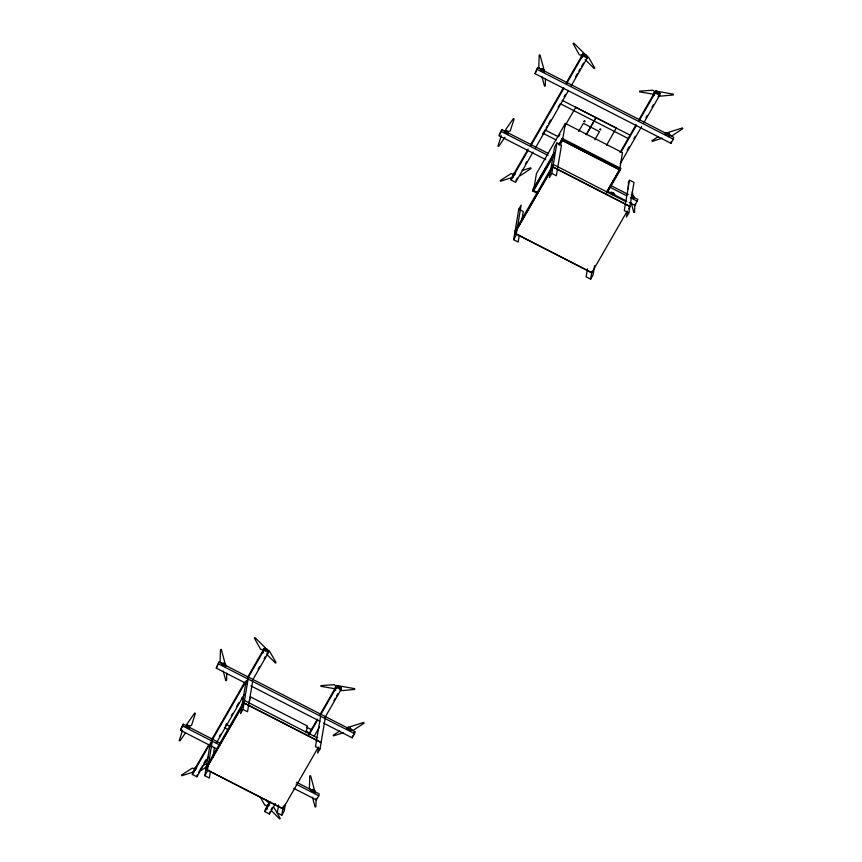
<?xml version="1.0" encoding="UTF-8"?>
<svg xmlns="http://www.w3.org/2000/svg" width="862" height="862" viewBox="0 0 862 862"><rect width="100%" height="100%" fill="white"/><g stroke="black" fill="none" stroke-linecap="round" stroke-linejoin="round"><path stroke-width="1.29" d="M226.771 673.211L226.544 680.527L225.758 680.592L223.204 671.024M316.117 798.309L315.858 806.854L315.061 806.918L312.507 797.339M545.484 78.722L545.269 86.049L544.472 86.114L541.918 76.535M634.798 205.048L634.572 212.364L633.785 212.429L631.232 202.861M628.269 188.864L628.517 181.386L629.325 181.246M216.254 748.604L180.481 730.265L183.197 724.177L220.166 743.13M180.481 730.265L183.197 724.177M208.27 757.062L196.892 776.802L192.366 774.485L192.689 772.535L208.755 744.671M196.892 776.802L197.226 774.863M247.275 684.029L216.276 668.136L218.991 662.048L354.918 731.73L354.584 733.67L352.202 737.818L323.584 723.143M216.276 668.136L218.991 662.048M204.8 775.725L209.951 745.264L212.332 741.126L207.182 771.587L204.8 775.725L209.326 778.052L210.447 771.425M212.914 756.858L214.476 747.591M242.976 709.458L248.127 678.997L245.745 683.135L240.595 713.596L242.976 709.458L247.513 711.775L252.663 681.325M249.129 703.284L250.228 696.722L307.335 725.998L306.225 732.56M247.9 678.092L263.955 650.228L264.278 648.278L268.815 650.605L268.481 652.545L252.426 680.42M275.409 803.513L269.386 813.965L264.86 811.648L265.184 809.698L269.871 801.574M269.386 813.965L269.72 812.026M278.631 804.946L277.295 812.888L281.82 815.215L284.212 811.067L285.322 804.451M281.82 815.215L283.393 805.938M320.621 716.16L315.47 746.621L320.007 748.938L317.615 753.086L318.509 747.785M320.007 748.938L325.157 718.477M320.384 715.255L336.449 687.391L336.773 685.441L341.309 687.768L340.975 689.708L324.92 717.583M293.748 788.331L316.408 799.947L318.789 795.798L319.123 793.859L296.463 782.243M352.202 737.818L352.526 735.868M545.7 159.621L499.206 135.787L499.529 133.836L501.921 129.699L548.415 153.533M499.206 135.787L501.921 129.699M533.007 152.132L515.616 182.324L511.08 179.996L511.414 178.057L528.137 149.018M535 73.658L537.716 67.57L673.631 137.241L673.308 139.191L670.916 143.329L535 73.658L537.716 67.57M513.633 239.679L518.784 209.218L521.165 205.081L516.015 235.541L513.633 239.679L518.159 242.006L519.28 235.38M521.747 220.812L523.309 211.546L518.784 209.218M537.382 193.357L532.619 190.922L532.802 189.812L554.158 152.725M533.169 189.187L532.985 190.286L537.112 192.528M551.809 173.413L556.96 142.952L561.496 145.269L556.346 175.729L551.809 173.413L549.428 177.55L554.578 147.09L556.96 142.952M559.233 144.697L562.369 138.491L620.683 168.381L620.134 170.116L561.83 140.226L562.013 139.116L620.317 169.017L620.134 170.116M562.487 140.441L565.375 123.395L622.472 152.671L619.595 169.717L606.439 192.56M607.053 192.872L620.209 170.04L561.873 140.129L562.056 139.019L562.552 140.484L559.858 145.01M566.614 83.614L582.669 55.739L583.003 53.8L587.528 56.116L587.205 58.066L571.14 85.931M575.838 107.33L616.308 128.072M587.464 268.89L586.128 276.842L590.653 279.159L593.045 275.021L594.608 265.755M590.653 279.159L592 271.218M620.209 170.04L619.713 168.586M627.342 211.74L626.448 217.03L628.84 212.892L633.99 182.432L629.454 180.115L624.303 210.565L628.84 212.892M629.163 202.408L635.122 205.458L635.456 203.518M639.108 120.777L655.163 92.902L655.497 90.963L660.023 93.279L659.699 95.229L643.634 123.094M635.122 205.458L637.837 199.37L631.878 196.32M670.916 143.329L671.25 141.39M182.604 730.125L179.21 740.577L179.932 740.9L185.578 732.754M501.328 135.636L497.924 146.098L498.645 146.421L504.992 137.241M349.325 728.293L350.177 726.709L363.742 722.431L364.076 723.153L353.291 730.308L349.821 729.371M668.05 133.804L668.89 132.231L682.456 127.942L682.79 128.675L672.015 135.83L668.546 134.881M606.6 145.204L616.341 127.878M186.925 726.494L186.935 724.145L194.672 713.046L195.383 713.456L191.569 725.33L188.315 726.504M530.809 144.374L563.597 87.471M566.269 82.827L583.003 53.8M511.08 179.996L527.813 150.969M530.486 146.325L563.942 88.258M515.939 180.373L517.275 178.057M525.314 164.125L526.65 161.797M542.704 133.922L544.709 130.442M546.045 128.115L547.392 125.798M548.728 123.471L550.732 119.99M558.091 107.222L559.427 104.895M564.114 96.77L565.45 94.443M575.493 77.02L577.497 73.539M578.833 71.212L580.169 68.895M581.505 66.568L583.52 63.088M535.011 148.641L568.467 90.585M565.375 123.395L536.423 173.65L533.535 190.696L553.997 155.322M211.427 740.027L244.883 681.961M247.556 677.317L264.278 648.278M192.366 774.485L246.554 680.42M558.77 144.73L562.369 138.491M532.619 190.922L553.975 153.835M552.876 156.507L533.793 189.629L533.104 189.274L532.921 190.373L537.737 192.732M560.106 143.943L562.746 139.375M198.562 772.535L202.581 765.575M203.917 763.247L205.921 759.767M219.304 736.536L220.64 734.219M225.327 726.084L226.663 723.768M231.35 715.632L232.686 713.316M236.694 706.344L238.709 702.864M258.104 669.181L259.451 666.865M264.128 658.73L265.464 656.413M267.479 652.922L268.815 650.605M216.297 743.13L244.399 694.352M206.309 766.792L244.496 700.515L316.979 737.678M515.142 230.736L553.329 164.47L625.812 201.633M578.671 131.466L583.358 123.331L599.499 131.606L594.812 139.741M586.268 134.569L596.105 117.512L586.235 134.763M620.037 152.509L636.091 124.634M638.764 119.99L655.497 90.963M621.039 152.132L636.425 125.421M627.234 150.182L629.249 146.702M633.926 138.577L635.272 136.25M645.972 117.674L647.308 115.346M651.995 107.222L653.331 104.895M658.018 96.77L660.023 93.279M620.22 163.737L641.63 126.585M606.363 192.528L619.53 169.685M607.236 191.773L620.683 168.381M308.671 734.219L317.378 719.123M320.05 714.479L336.773 685.441M264.86 811.648L270.215 802.35M309.016 734.995L317.712 719.899M271.056 809.698L272.392 807.382M333.95 700.537L335.286 698.22M336.622 695.893L337.958 693.576M339.973 690.085L341.309 687.768M314.21 736.159L319.565 726.871M318.434 747.042L282.898 808.879L205.867 769.389L244.054 703.123L321.073 742.602M627.267 210.996L591.731 272.823L514.7 233.343L552.887 167.066L629.906 206.557M628.57 208.884L629.939 206.341L552.919 166.851L514.743 233.128L591.763 272.607M353.722 733.799L354.918 731.73M542.64 69.52L543.545 67.969L540.011 54.92L539.203 55.071L538.793 67.538L541.444 69.736M223.915 663.999L224.82 662.458L221.297 649.409L220.489 649.549L220.069 662.016L222.73 664.214M558.608 136.605L559.934 134.332M564.545 126.595L575.87 107.136M631.943 195.836L632.848 194.295L632.212 191.924M313.229 790.325L314.134 788.784L310.6 775.725L309.803 775.875L309.383 788.342L311.15 789.807M520.271 175.697L531.046 168.543L530.712 167.81L522.081 170.536M201.546 770.175L206.934 766.609M658.385 136.595L651.941 140.732L652.286 141.379L662.167 138.179M339.66 731.084L333.217 735.221L333.572 735.868L343.453 732.668M657.544 92.59L659.096 91.62L673.384 94.184L673.308 94.971L660.044 96.178M338.82 687.079L340.371 686.098L354.659 688.663L354.594 689.449L341.33 690.667M507.039 132.015L510.282 130.841L514.108 118.967L513.396 118.557L505.66 129.656L505.983 131.412M512.89 177.249L500.542 181.246L500.197 180.6L510.929 173.704L514.431 174.426M194.176 771.727L181.828 775.735L181.473 775.089L192.215 768.193L195.717 768.915M203.357 765.025L207.063 763.851M653.902 94.303L639.593 91.857L639.658 91.146L652.868 90.198L655.519 92.396M335.178 688.781L320.88 686.335L320.933 685.635L334.154 684.676L336.805 686.885M582.82 55.513L579.318 54.791L573.101 43.596L573.736 43.1L583.746 52.991L583.768 54.769M264.106 649.991L260.593 649.28L254.376 638.085L255.012 637.589L265.033 647.481L265.043 649.258M268.276 805.841L264.763 805.119L260.41 797.285M586.225 56.601L588.541 57.226L594.802 68.163L594.187 68.572L585.093 59.478M267.511 651.079L269.828 651.704L276.088 662.641L275.463 663.061L266.38 653.956M582.669 55.739L587.205 58.066M655.163 92.902L659.699 95.229M537.382 69.51L673.308 139.191M562.089 100.283L630.047 135.118M560.16 103.623L628.118 138.47M545.01 129.925L558.123 136.649M562.186 139.601L620.5 169.491M543.082 133.276L556.195 140M610.415 185.319L628.301 194.489M501.587 131.638L548.092 155.472M610.091 187.259L626.782 195.814M630.359 197.657L637.514 201.32M607.699 191.407L611.277 193.239M613.658 194.456L626.782 201.18M263.955 650.228L268.481 652.545M336.449 687.391L340.975 689.708M218.668 663.999L354.584 733.67M250.853 685.861L320.007 721.311M306.56 727.162L311.333 729.608M241.446 698.112L243.827 699.33M305.827 731.116L309.404 732.948M321.106 742.387L244.086 702.907L205.91 769.173L282.93 808.664M226.297 724.403L229.874 726.246M224.368 727.754L227.945 729.586M182.873 726.127L219.832 745.07M296.14 784.194L318.789 795.798M265.55 799.721L269.192 803.319L269.213 805.097M271.455 810.711L279.633 818.9L280.247 818.48L273.987 807.543M189.521 727.948A2.306 2.133 9.6 0 0 185.33 726.235A2.166 1.993 9.6 0 1 188.175 725.395A2.166 1.993 9.6 0 1 189.338 727.927M185.923 726.774A2.306 2.133 9.6 0 1 189.349 728.53M194.801 770.466A2.327 2.144 9.6 0 1 196.665 767.288M194.359 771.113A2.327 2.144 9.6 0 1 196.019 768.548M267.22 807.608A2.381 2.198 9.6 0 1 269.31 804.397M267.005 808.901A2.381 2.198 9.6 0 1 268.61 805.722M311.01 789.98A2.521 2.327 9.6 0 1 315.115 792.512M311.204 791.014A2.521 2.327 9.6 0 1 315.018 792.921M346.739 727.937A2.489 2.306 9.6 0 1 350.802 730.62M346.88 728.896A2.489 2.306 9.6 0 1 350.834 730.75M263.33 652.006A2.435 2.241 9.6 0 1 264.289 648.526A2.435 2.241 9.6 0 1 267.629 650.454M262.738 652.922A2.435 2.241 9.6 0 1 264.235 649.926M264.968 649.84A2.435 2.241 9.6 0 1 266.983 650.875M335.717 689.147A2.403 2.22 9.6 0 1 337.182 685.753A2.166 1.993 9.6 0 1 339.876 687.467M340.059 688.372A2.403 2.22 9.6 0 0 337.182 685.753A2.166 1.993 9.6 0 0 335.835 688.566M336.579 687.036A2.403 2.22 9.6 0 0 335.674 690.505A2.166 1.993 9.6 0 1 336.568 687.52M337.484 686.885A2.403 2.22 9.6 0 1 339.466 687.898M221.588 664.149A2.338 2.155 9.6 0 1 225.769 665.949M222.094 664.774A2.338 2.155 9.6 0 1 225.607 666.541M263.309 651.37A2.166 1.993 9.6 0 1 264.623 648.58A2.166 1.993 9.6 0 1 267.382 650.336M262.964 652.933A2.166 1.993 9.6 0 1 264.257 650.293M265.625 650.325A2.166 1.993 9.6 0 1 266.293 650.681M338.076 687.477A2.166 1.993 9.6 0 1 338.766 687.811M267.414 807.252A2.166 1.993 9.6 0 1 269.407 804.397M267.123 808.955A2.166 1.993 9.6 0 1 268.502 806.142M195.049 770.24A2.166 1.993 9.6 0 1 196.536 767.202M194.413 770.994A2.166 1.993 9.6 0 1 196.094 768.926M311.301 790.023A2.166 1.993 9.6 0 1 314.598 792.631M311.527 791.413A2.166 1.993 9.6 0 1 314.598 792.954M346.955 727.981A2.166 1.993 9.6 0 1 349.886 727.743A2.166 1.993 9.6 0 1 350.425 730.437M347.267 729.241A2.166 1.993 9.6 0 1 350.446 730.771M221.685 664.117A2.166 1.993 9.6 0 1 225.575 665.917M222.299 665.087A2.166 1.993 9.6 0 1 225.391 666.768M186.095 727.075A2.166 1.993 9.6 0 1 189.155 728.638M508.106 133.836A2.306 2.133 9.6 0 0 504.313 131.444A2.166 1.993 9.6 0 1 508.138 133.168M504.647 132.295A2.306 2.133 9.6 0 1 508.074 134.052M631.48 194.92A2.521 2.327 9.6 0 1 633.904 197.807M631.501 196.245A2.521 2.327 9.6 0 1 633.732 198.443M665.044 134.009A2.489 2.306 9.6 0 1 669.688 135.711M665.787 134.3A2.489 2.306 9.6 0 1 669.558 136.271M581.925 57.355A2.435 2.241 9.6 0 1 583.348 53.95A2.435 2.241 9.6 0 1 586.354 56.439M581.451 58.433A2.435 2.241 9.6 0 1 585.707 56.396M654.312 94.464A2.403 2.22 9.6 0 1 655.81 91.286A2.403 2.22 9.6 0 1 658.805 93.484M653.924 95.219A2.403 2.22 9.6 0 1 658.309 93.613M544.342 71.88A2.338 2.155 9.6 0 0 540.636 69.326A2.166 1.993 9.6 0 1 544.364 71.158M540.808 70.296A2.338 2.155 9.6 0 1 544.331 72.052M582.281 57.248A2.166 1.993 9.6 0 1 583.412 54.08A2.166 1.993 9.6 0 1 586.085 56.429M581.581 58.174A2.166 1.993 9.6 0 1 583.121 55.771M584.339 55.836A2.166 1.993 9.6 0 1 585.018 56.192M654.711 94.335A2.166 1.993 9.6 0 1 655.939 91.232A2.166 1.993 9.6 0 1 658.59 93.549M654.053 95.24A2.166 1.993 9.6 0 1 655.583 92.945M656.801 92.988A2.166 1.993 9.6 0 1 657.48 93.333M631.426 195.049A2.166 1.993 9.6 0 1 633.462 197.894M631.447 196.773A2.166 1.993 9.6 0 1 633.311 198.475M665.292 134.106A2.166 1.993 9.6 0 1 668.136 133.007A2.166 1.993 9.6 0 1 669.289 135.7M665.981 134.763A2.166 1.993 9.6 0 1 669.171 136.293M541.013 70.598A2.166 1.993 9.6 0 1 544.105 72.289M504.809 132.586A2.166 1.993 9.6 0 1 507.869 134.16M513.515 175.977A2.327 2.144 9.6 0 1 515.39 172.809M513.321 177.173A2.327 2.144 9.6 0 1 514.959 174.027M513.612 175.503A2.166 1.993 9.6 0 1 515.25 172.723M513.332 177.206A2.166 1.993 9.6 0 1 514.959 174.415M584.016 121.316C585.557 123.191 585.093 119.441 584.016 121.316M599.833 129.419C601.353 131.326 600.879 127.522 599.833 129.419M611.147 193.648A2.392 0.873 29.9 0 0 614.66 194.855A2.392 0.873 29.9 0 0 612.009 192.42A2.392 0.873 29.9 0 0 611.147 193.648M611.417 193.648A1.929 0.7 29.9 0 0 614.261 194.629A1.929 0.7 29.9 0 0 612.117 192.646A1.929 0.7 29.9 0 0 611.417 193.648"/></g></svg>
